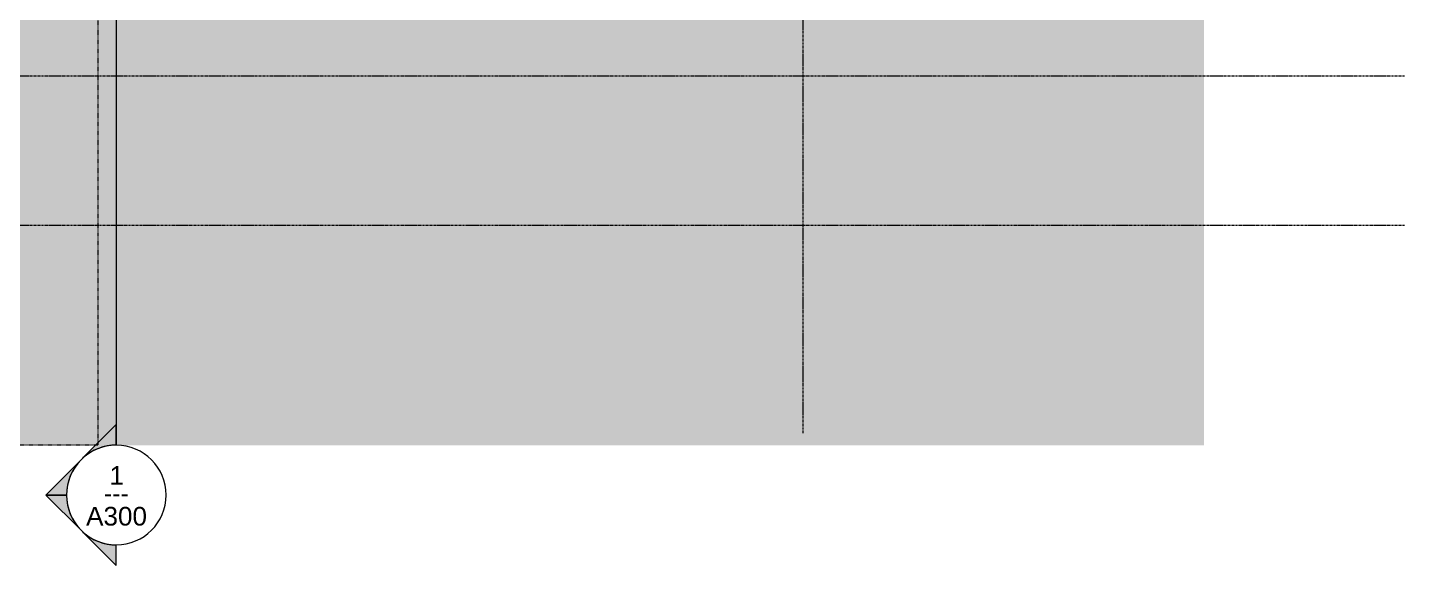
# Model space of a CAD drawing. Header units: inches. Extents: x -8991 to -6983, y -226 to 479.
# Drawn here: x -8621.6 to -8289.6, y -225.9 to -96.3 of the extents above; entities that cross this region are included whole.
import ezdxf

# ---------------------------------------------------------------- set-up
doc = ezdxf.new("R2010")
doc.units = ezdxf.units.IN
doc.header["$MEASUREMENT"] = 0
doc.linetypes.add('Aligning Line 1_8_', pattern=[0.25, 0.125, -0.125])
doc.linetypes.add('Grid Line 1_2_', pattern=[0.875, 0.5, -0.125, 0.125, -0.125])
for name, color, linetype, lineweight in [('A-FLOR-LEVL-1', 51, 'Grid Line 1_2_', 9), ('C-TOPO', 7, 'Continuous', 9), ('G-ANNO-SYMB', 111, 'Aligning Line 1_8_', 9), ('G-ANNO-SYMB-1', 111, 'Continuous', 9), ('S-GRID-1', 1, 'Grid Line 1_2_', 9)]:
    doc.layers.add(name, color=color, linetype=linetype, lineweight=lineweight)
doc.styles.add('Arial_1', font='arial.ttf', dxfattribs={"height": 4.5})
doc.styles.add('Century Gothic', font='ufonts.com_century-gothic.ttf', dxfattribs={"height": 4.5})

# ---------------------------------------------------------------- blocks, each defined once
blk = doc.blocks.new('Section - Section Head - Filled-22785-Section 36')
at = {"layer": 'G-ANNO-SYMB-1'}
h = blk.add_hatch(color=256, dxfattribs=at)
edge = h.paths.add_edge_path(flags=0)
edge.add_line((-8608.22, -199.98), (-8600.17, -191.93))
edge.add_line((-8600.17, -191.93), (-8600.17, -196.88))
edge.add_arc((-8600.17, -208.9), 12.02, 90, 132.0784)
h = blk.add_hatch(color=256, dxfattribs=at)
edge = h.paths.add_edge_path(flags=0)
edge.add_arc((-8600.17, -208.9), 12, 135, 180)
edge.add_line((-8612.17, -208.9), (-8617.14, -208.9))
edge.add_line((-8617.14, -208.9), (-8608.65, -200.41))
h = blk.add_hatch(color=256, dxfattribs=at)
edge = h.paths.add_edge_path(flags=0)
edge.add_line((-8608.65, -217.38), (-8617.14, -208.9))
edge.add_line((-8617.14, -208.9), (-8612.17, -208.9))
edge.add_arc((-8600.17, -208.9), 12, 180, 225)
h = blk.add_hatch(color=256, dxfattribs=at)
edge = h.paths.add_edge_path(flags=0)
edge.add_arc((-8600.17, -208.9), 12.02, 227.9216, 270)
edge.add_line((-8600.17, -220.91), (-8600.17, -225.87))
edge.add_line((-8600.17, -225.87), (-8608.22, -217.82))
for p, q in [((-8600.17, -191.93), (-8608.22, -199.98)), ((-8600.17, -196.88), (-8600.17, -191.93)), ((-8608.65, -200.41), (-8617.14, -208.9)), ((-8612.17, -208.9), (-8617.14, -208.9)), ((-8617.14, -208.9), (-8608.65, -217.38)), ((-8617.14, -208.9), (-8612.17, -208.9)), ((-8608.22, -217.82), (-8600.17, -225.87)), ((-8600.17, -225.87), (-8600.17, -220.91))]:
    blk.add_line(p, q, dxfattribs=at)
for centre, radius, start, end in [((-8600.17, -208.91), 12, 90, 270), ((-8600.17, -208.9), 12.02, 90, 132.0784), ((-8600.17, -208.91), 12, 270, 90), ((-8600.17, -208.9), 12, 135, 180), ((-8600.17, -208.9), 12, 180, 225), ((-8600.17, -208.9), 12.02, 227.9216, 270)]:
    blk.add_arc(centre, radius, start, end, dxfattribs=at)

msp = doc.modelspace()

# ---------------------------------------------------------------- hatches: boundary and pattern name
at = {"layer": 'C-TOPO'}
msp.add_hatch(color=256, dxfattribs=at).paths.add_polyline_path([(-8685.81938, -196.91009), (-8337.95378, -196.91009), (-8337.95378, -42), (-8361.51629, -42), (-8393.71123, -41.50369), (-8497.93041, -83.3117), (-8517.86705, -94.31145), (-8692.81938, -94.31145), (-8692.81938, -145), (-8685.81938, -145), (-8685.81938, -157), (-8692.81938, -157), (-8692.81938, -196.91009)], flags=0)

# ---------------------------------------------------------------- linework, layer by layer
at = {"layer": 'A-FLOR-LEVL-1'}
for p, q in [((-8289.59722, -108), (-8978.71797, -108)), ((-8289.59722, -144), (-8978.71797, -144))]:
    msp.add_line(p, q, dxfattribs=at)
at = {"layer": 'G-ANNO-SYMB'}
for p, q in [((-8604.63253, 68.08485), (-8604.63253, -196.89908)), ((-8604.63253, -196.89908), (-8919.92546, -196.89908))]:
    msp.add_line(p, q, dxfattribs=at)
at = {"layer": 'G-ANNO-SYMB-1'}
msp.add_line((-8600.16698, 405.76985), (-8600.16698, -196.89908), dxfattribs=at)
at = {"layer": 'S-GRID-1'}
msp.add_line((-8434.56938, -194), (-8434.56938, 454.14485), dxfattribs=at)

# ---------------------------------------------------------------- block references
at = {"layer": 'G-ANNO-SYMB-1'}
msp.add_blockref('Section - Section Head - Filled-22785-Section 36', (0, 0), dxfattribs=at)

# ---------------------------------------------------------------- texts
at = {"layer": 'G-ANNO-SYMB-1', "char_height": 4.5, "attachment_point": 1}
for s, insert, width, style in [('1', (-8601.82747, -201.94477), 4.242, 'Arial_1'), ('---', (-8603.15313, -206.19811), 7.7265, 'Century Gothic'), ('A300', (-8607.44952, -211.76289), 17.877, 'Arial_1')]:
    msp.add_mtext(s, dxfattribs=dict(at, insert=insert, width=width, style=style))

doc.saveas('drawing.dxf')
